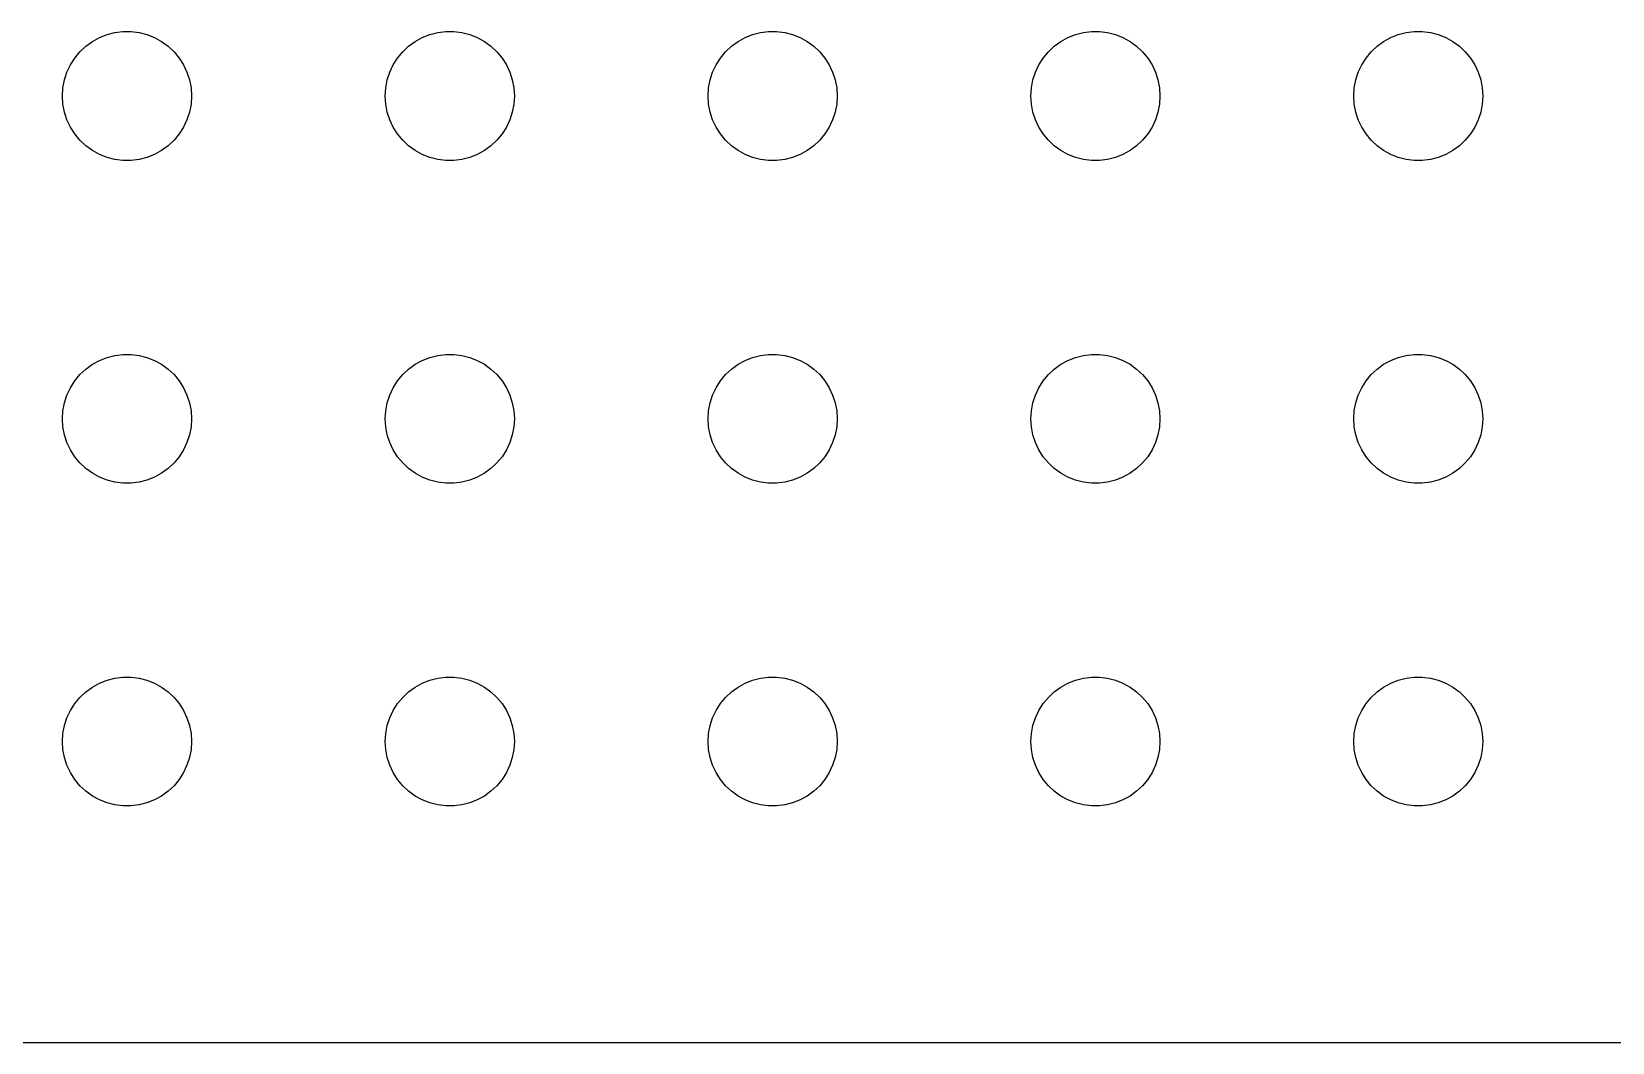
# Model space of a CAD drawing. Header units: metres. Extents: x -74 to 74, y -59 to 59.
# Drawn here: x -39.72 to -2.99, y -59.49 to -36 of the extents above; entities that cross this region are included whole.
import ezdxf

# ---------------------------------------------------------------- set-up
doc = ezdxf.new("R2010")
doc.units = ezdxf.units.M

msp = doc.modelspace()

# ---------------------------------------------------------------- linework, layer by layer
for p, q in [((-38.5934, -36.4732), (-38.4561, -36.3442)), ((-38.4561, -36.3442), (-38.3037, -36.2335)), ((-38.3037, -36.2335), (-38.1387, -36.1428)), ((-38.1387, -36.1428), (-37.9635, -36.0734)), ((-37.9635, -36.0734), (-37.7811, -36.0266)), ((-37.7811, -36.0266), (-37.5942, -36.003)), ((-37.5942, -36.003), (-37.4058, -36.003)), ((-37.4058, -36.003), (-37.2189, -36.0266)), ((-37.2189, -36.0266), (-37.0365, -36.0734)), ((-37.0365, -36.0734), (-36.8613, -36.1428)), ((-36.8613, -36.1428), (-36.6963, -36.2335)), ((-36.6963, -36.2335), (-36.5439, -36.3442)), ((-36.5439, -36.3442), (-36.4065, -36.4732)), ((-31.0934, -36.4732), (-30.9561, -36.3442)), ((-30.9561, -36.3442), (-30.8037, -36.2335)), ((-30.8037, -36.2335), (-30.6387, -36.1428)), ((-30.6387, -36.1428), (-30.4635, -36.0734)), ((-30.4635, -36.0734), (-30.2811, -36.0266)), ((-30.2811, -36.0266), (-30.0942, -36.003)), ((-30.0942, -36.003), (-29.9058, -36.003)), ((-29.9058, -36.003), (-29.7189, -36.0266)), ((-29.7189, -36.0266), (-29.5365, -36.0734)), ((-29.5365, -36.0734), (-29.3613, -36.1428)), ((-29.3613, -36.1428), (-29.1963, -36.2335)), ((-29.1963, -36.2335), (-29.0439, -36.3442)), ((-29.0439, -36.3442), (-28.9065, -36.4732)), ((-23.5934, -36.4732), (-23.4561, -36.3442)), ((-23.4561, -36.3442), (-23.3037, -36.2335)), ((-23.3037, -36.2335), (-23.1387, -36.1428)), ((-23.1387, -36.1428), (-22.9635, -36.0734)), ((-22.9635, -36.0734), (-22.7811, -36.0266)), ((-22.7811, -36.0266), (-22.5942, -36.003)), ((-22.5942, -36.003), (-22.4058, -36.003)), ((-22.4058, -36.003), (-22.2189, -36.0266)), ((-22.2189, -36.0266), (-22.0365, -36.0734)), ((-22.0365, -36.0734), (-21.8613, -36.1428)), ((-21.8613, -36.1428), (-21.6963, -36.2335)), ((-21.6963, -36.2335), (-21.5439, -36.3442)), ((-21.5439, -36.3442), (-21.4065, -36.4732)), ((-16.0934, -36.4732), (-15.9561, -36.3442)), ((-15.9561, -36.3442), (-15.8037, -36.2335)), ((-15.8037, -36.2335), (-15.6387, -36.1428)), ((-15.6387, -36.1428), (-15.4635, -36.0734)), ((-15.4635, -36.0734), (-15.2811, -36.0266)), ((-15.2811, -36.0266), (-15.0942, -36.003)), ((-15.0942, -36.003), (-14.9058, -36.003)), ((-14.9058, -36.003), (-14.7189, -36.0266)), ((-14.7189, -36.0266), (-14.5365, -36.0734)), ((-14.5365, -36.0734), (-14.3613, -36.1428)), ((-14.3613, -36.1428), (-14.1963, -36.2335)), ((-14.1963, -36.2335), (-14.0439, -36.3442)), ((-14.0439, -36.3442), (-13.9065, -36.4732)), ((-8.59344, -36.4732), (-8.45613, -36.3442)), ((-8.45613, -36.3442), (-8.30373, -36.2335)), ((-8.30373, -36.2335), (-8.13866, -36.1428)), ((-8.13866, -36.1428), (-7.96352, -36.0734)), ((-7.96352, -36.0734), (-7.78107, -36.0266)), ((-7.78107, -36.0266), (-7.59418, -36.003)), ((-7.59418, -36.003), (-7.40581, -36.003)), ((-7.40581, -36.003), (-7.21892, -36.0266)), ((-7.21892, -36.0266), (-7.03647, -36.0734)), ((-7.03647, -36.0734), (-6.86133, -36.1428)), ((-6.86133, -36.1428), (-6.69626, -36.2335)), ((-6.69626, -36.2335), (-6.54385, -36.3442)), ((-6.54385, -36.3442), (-6.40654, -36.4732)), ((-38.8145, -36.7774), (-38.7135, -36.6183)), ((-38.7135, -36.6183), (-38.5934, -36.4732)), ((-36.4065, -36.4732), (-36.2865, -36.6183)), ((-36.2865, -36.6183), (-36.1855, -36.7774)), ((-31.3145, -36.7774), (-31.2135, -36.6183)), ((-31.2135, -36.6183), (-31.0934, -36.4732)), ((-28.9065, -36.4732), (-28.7865, -36.6183)), ((-28.7865, -36.6183), (-28.6855, -36.7774)), ((-23.8145, -36.7774), (-23.7135, -36.6183)), ((-23.7135, -36.6183), (-23.5934, -36.4732)), ((-21.4065, -36.4732), (-21.2865, -36.6183)), ((-21.2865, -36.6183), (-21.1855, -36.7774)), ((-16.3145, -36.7774), (-16.2135, -36.6183)), ((-16.2135, -36.6183), (-16.0934, -36.4732)), ((-13.9065, -36.4732), (-13.7865, -36.6183)), ((-13.7865, -36.6183), (-13.6855, -36.7774)), ((-8.81445, -36.7774), (-8.71352, -36.6183)), ((-8.71352, -36.6183), (-8.59344, -36.4732)), ((-6.40654, -36.4732), (-6.28647, -36.6183)), ((-6.28647, -36.6183), (-6.18553, -36.7774)), ((-38.9529, -37.127), (-38.8947, -36.9478)), ((-38.8947, -36.9478), (-38.8145, -36.7774)), ((-36.1855, -36.7774), (-36.1053, -36.9478)), ((-36.1053, -36.9478), (-36.0471, -37.127)), ((-31.4529, -37.127), (-31.3947, -36.9478)), ((-31.3947, -36.9478), (-31.3145, -36.7774)), ((-28.6855, -36.7774), (-28.6053, -36.9478)), ((-28.6053, -36.9478), (-28.5471, -37.127)), ((-23.9529, -37.127), (-23.8947, -36.9478)), ((-23.8947, -36.9478), (-23.8145, -36.7774)), ((-21.1855, -36.7774), (-21.1053, -36.9478)), ((-21.1053, -36.9478), (-21.0471, -37.127)), ((-16.4529, -37.127), (-16.3947, -36.9478)), ((-16.3947, -36.9478), (-16.3145, -36.7774)), ((-13.6855, -36.7774), (-13.6053, -36.9478)), ((-13.6053, -36.9478), (-13.5471, -37.127)), ((-8.95287, -37.127), (-8.89465, -36.9478)), ((-8.89465, -36.9478), (-8.81445, -36.7774)), ((-6.18553, -36.7774), (-6.10533, -36.9478)), ((-6.10533, -36.9478), (-6.04712, -37.127)), ((-39, -37.5), (-38.9882, -37.312)), ((-38.9882, -37.312), (-38.9529, -37.127)), ((-36.0471, -37.127), (-36.0118, -37.312)), ((-36.0118, -37.312), (-36, -37.5)), ((-31.5, -37.5), (-31.4882, -37.312)), ((-31.4882, -37.312), (-31.4529, -37.127)), ((-28.5471, -37.127), (-28.5118, -37.312)), ((-28.5118, -37.312), (-28.5, -37.5)), ((-24, -37.5), (-23.9882, -37.312)), ((-23.9882, -37.312), (-23.9529, -37.127)), ((-21.0471, -37.127), (-21.0118, -37.312)), ((-21.0118, -37.312), (-21, -37.5)), ((-16.5, -37.5), (-16.4882, -37.312)), ((-16.4882, -37.312), (-16.4529, -37.127)), ((-13.5471, -37.127), (-13.5118, -37.312)), ((-13.5118, -37.312), (-13.5, -37.5)), ((-9, -37.5), (-8.98816, -37.312)), ((-8.98816, -37.312), (-8.95287, -37.127)), ((-6.04712, -37.127), (-6.01183, -37.312)), ((-6.01183, -37.312), (-6, -37.5)), ((-38.9882, -37.688), (-39, -37.5)), ((-38.9529, -37.873), (-38.9882, -37.688)), ((-36.0118, -37.688), (-36.0471, -37.873)), ((-36, -37.5), (-36.0118, -37.688)), ((-31.4882, -37.688), (-31.5, -37.5)), ((-31.4529, -37.873), (-31.4882, -37.688)), ((-28.5118, -37.688), (-28.5471, -37.873)), ((-28.5, -37.5), (-28.5118, -37.688)), ((-23.9882, -37.688), (-24, -37.5)), ((-23.9529, -37.873), (-23.9882, -37.688)), ((-21.0118, -37.688), (-21.0471, -37.873)), ((-21, -37.5), (-21.0118, -37.688)), ((-16.4882, -37.688), (-16.5, -37.5)), ((-16.4529, -37.873), (-16.4882, -37.688)), ((-13.5118, -37.688), (-13.5471, -37.873)), ((-13.5, -37.5), (-13.5118, -37.688)), ((-8.98816, -37.688), (-9, -37.5)), ((-8.95287, -37.873), (-8.98816, -37.688)), ((-6.01183, -37.688), (-6.04712, -37.873)), ((-6, -37.5), (-6.01183, -37.688)), ((-38.8947, -38.0522), (-38.9529, -37.873)), ((-38.8145, -38.2226), (-38.8947, -38.0522)), ((-36.1053, -38.0522), (-36.1855, -38.2226)), ((-36.0471, -37.873), (-36.1053, -38.0522)), ((-31.3947, -38.0522), (-31.4529, -37.873)), ((-31.3145, -38.2226), (-31.3947, -38.0522)), ((-28.6053, -38.0522), (-28.6855, -38.2226)), ((-28.5471, -37.873), (-28.6053, -38.0522)), ((-23.8947, -38.0522), (-23.9529, -37.873)), ((-23.8145, -38.2226), (-23.8947, -38.0522)), ((-21.1053, -38.0522), (-21.1855, -38.2226)), ((-21.0471, -37.873), (-21.1053, -38.0522)), ((-16.3947, -38.0522), (-16.4529, -37.873)), ((-16.3145, -38.2226), (-16.3947, -38.0522)), ((-13.6053, -38.0522), (-13.6855, -38.2226)), ((-13.5471, -37.873), (-13.6053, -38.0522)), ((-8.89465, -38.0522), (-8.95287, -37.873)), ((-8.81445, -38.2226), (-8.89465, -38.0522)), ((-6.10533, -38.0522), (-6.18553, -38.2226)), ((-6.04712, -37.873), (-6.10533, -38.0522)), ((-38.7135, -38.3817), (-38.8145, -38.2226)), ((-38.5934, -38.5268), (-38.7135, -38.3817)), ((-38.4561, -38.6558), (-38.5934, -38.5268)), ((-36.4065, -38.5268), (-36.5439, -38.6558)), ((-36.2865, -38.3817), (-36.4065, -38.5268)), ((-36.1855, -38.2226), (-36.2865, -38.3817)), ((-31.2135, -38.3817), (-31.3145, -38.2226)), ((-31.0934, -38.5268), (-31.2135, -38.3817)), ((-30.9561, -38.6558), (-31.0934, -38.5268)), ((-28.9065, -38.5268), (-29.0439, -38.6558)), ((-28.7865, -38.3817), (-28.9065, -38.5268)), ((-28.6855, -38.2226), (-28.7865, -38.3817)), ((-23.7135, -38.3817), (-23.8145, -38.2226)), ((-23.5934, -38.5268), (-23.7135, -38.3817)), ((-23.4561, -38.6558), (-23.5934, -38.5268)), ((-21.4065, -38.5268), (-21.5439, -38.6558)), ((-21.2865, -38.3817), (-21.4065, -38.5268)), ((-21.1855, -38.2226), (-21.2865, -38.3817)), ((-16.2135, -38.3817), (-16.3145, -38.2226)), ((-16.0934, -38.5268), (-16.2135, -38.3817)), ((-15.9561, -38.6558), (-16.0934, -38.5268)), ((-13.9065, -38.5268), (-14.0439, -38.6558)), ((-13.7865, -38.3817), (-13.9065, -38.5268)), ((-13.6855, -38.2226), (-13.7865, -38.3817)), ((-8.71352, -38.3817), (-8.81445, -38.2226)), ((-8.59344, -38.5268), (-8.71352, -38.3817)), ((-8.45613, -38.6558), (-8.59344, -38.5268)), ((-6.40654, -38.5268), (-6.54385, -38.6558)), ((-6.28647, -38.3817), (-6.40654, -38.5268)), ((-6.18553, -38.2226), (-6.28647, -38.3817)), ((-38.3037, -38.7665), (-38.4561, -38.6558)), ((-38.1387, -38.8572), (-38.3037, -38.7665)), ((-37.9635, -38.9266), (-38.1387, -38.8572)), ((-37.7811, -38.9734), (-37.9635, -38.9266)), ((-37.0365, -38.9266), (-37.2189, -38.9734)), ((-36.8613, -38.8572), (-37.0365, -38.9266)), ((-36.6963, -38.7665), (-36.8613, -38.8572)), ((-36.5439, -38.6558), (-36.6963, -38.7665)), ((-30.8037, -38.7665), (-30.9561, -38.6558)), ((-30.6387, -38.8572), (-30.8037, -38.7665)), ((-30.4635, -38.9266), (-30.6387, -38.8572)), ((-30.2811, -38.9734), (-30.4635, -38.9266)), ((-29.5365, -38.9266), (-29.7189, -38.9734)), ((-29.3613, -38.8572), (-29.5365, -38.9266)), ((-29.1963, -38.7665), (-29.3613, -38.8572)), ((-29.0439, -38.6558), (-29.1963, -38.7665)), ((-23.3037, -38.7665), (-23.4561, -38.6558)), ((-23.1387, -38.8572), (-23.3037, -38.7665)), ((-22.9635, -38.9266), (-23.1387, -38.8572)), ((-22.7811, -38.9734), (-22.9635, -38.9266)), ((-22.0365, -38.9266), (-22.2189, -38.9734)), ((-21.8613, -38.8572), (-22.0365, -38.9266)), ((-21.6963, -38.7665), (-21.8613, -38.8572)), ((-21.5439, -38.6558), (-21.6963, -38.7665)), ((-15.8037, -38.7665), (-15.9561, -38.6558)), ((-15.6387, -38.8572), (-15.8037, -38.7665)), ((-15.4635, -38.9266), (-15.6387, -38.8572)), ((-15.2811, -38.9734), (-15.4635, -38.9266)), ((-14.5365, -38.9266), (-14.7189, -38.9734)), ((-14.3613, -38.8572), (-14.5365, -38.9266)), ((-14.1963, -38.7665), (-14.3613, -38.8572)), ((-14.0439, -38.6558), (-14.1963, -38.7665)), ((-8.30373, -38.7665), (-8.45613, -38.6558)), ((-8.13866, -38.8572), (-8.30373, -38.7665)), ((-7.96352, -38.9266), (-8.13866, -38.8572)), ((-7.78107, -38.9734), (-7.96352, -38.9266)), ((-7.03647, -38.9266), (-7.21892, -38.9734)), ((-6.86133, -38.8572), (-7.03647, -38.9266)), ((-6.69626, -38.7665), (-6.86133, -38.8572)), ((-6.54385, -38.6558), (-6.69626, -38.7665)), ((-37.5942, -38.997), (-37.7811, -38.9734)), ((-37.4058, -38.997), (-37.5942, -38.997)), ((-37.2189, -38.9734), (-37.4058, -38.997)), ((-30.0942, -38.997), (-30.2811, -38.9734)), ((-29.9058, -38.997), (-30.0942, -38.997)), ((-29.7189, -38.9734), (-29.9058, -38.997)), ((-22.5942, -38.997), (-22.7811, -38.9734)), ((-22.4058, -38.997), (-22.5942, -38.997)), ((-22.2189, -38.9734), (-22.4058, -38.997)), ((-15.0942, -38.997), (-15.2811, -38.9734)), ((-14.9058, -38.997), (-15.0942, -38.997)), ((-14.7189, -38.9734), (-14.9058, -38.997)), ((-7.59418, -38.997), (-7.78107, -38.9734)), ((-7.40581, -38.997), (-7.59418, -38.997)), ((-7.21892, -38.9734), (-7.40581, -38.997)), ((-38.3037, -43.7335), (-38.1387, -43.6428)), ((-38.1387, -43.6428), (-37.9635, -43.5734)), ((-37.9635, -43.5734), (-37.7811, -43.5266)), ((-37.7811, -43.5266), (-37.5942, -43.503)), ((-37.5942, -43.503), (-37.4058, -43.503)), ((-37.4058, -43.503), (-37.2189, -43.5266)), ((-37.2189, -43.5266), (-37.0365, -43.5734)), ((-37.0365, -43.5734), (-36.8613, -43.6428)), ((-36.8613, -43.6428), (-36.6963, -43.7335)), ((-30.8037, -43.7335), (-30.6387, -43.6428)), ((-30.6387, -43.6428), (-30.4635, -43.5734)), ((-30.4635, -43.5734), (-30.2811, -43.5266)), ((-30.2811, -43.5266), (-30.0942, -43.503)), ((-30.0942, -43.503), (-29.9058, -43.503)), ((-29.9058, -43.503), (-29.7189, -43.5266)), ((-29.7189, -43.5266), (-29.5365, -43.5734)), ((-29.5365, -43.5734), (-29.3613, -43.6428)), ((-29.3613, -43.6428), (-29.1963, -43.7335)), ((-23.3037, -43.7335), (-23.1387, -43.6428)), ((-23.1387, -43.6428), (-22.9635, -43.5734)), ((-22.9635, -43.5734), (-22.7811, -43.5266)), ((-22.7811, -43.5266), (-22.5942, -43.503)), ((-22.5942, -43.503), (-22.4058, -43.503)), ((-22.4058, -43.503), (-22.2189, -43.5266)), ((-22.2189, -43.5266), (-22.0365, -43.5734)), ((-22.0365, -43.5734), (-21.8613, -43.6428)), ((-21.8613, -43.6428), (-21.6963, -43.7335)), ((-15.8037, -43.7335), (-15.6387, -43.6428)), ((-15.6387, -43.6428), (-15.4635, -43.5734)), ((-15.4635, -43.5734), (-15.2811, -43.5266)), ((-15.2811, -43.5266), (-15.0942, -43.503)), ((-15.0942, -43.503), (-14.9058, -43.503)), ((-14.9058, -43.503), (-14.7189, -43.5266)), ((-14.7189, -43.5266), (-14.5365, -43.5734)), ((-14.5365, -43.5734), (-14.3613, -43.6428)), ((-14.3613, -43.6428), (-14.1963, -43.7335)), ((-8.30373, -43.7335), (-8.13866, -43.6428)), ((-8.13866, -43.6428), (-7.96352, -43.5734)), ((-7.96352, -43.5734), (-7.78107, -43.5266)), ((-7.78107, -43.5266), (-7.59418, -43.503)), ((-7.59418, -43.503), (-7.40581, -43.503)), ((-7.40581, -43.503), (-7.21892, -43.5266)), ((-7.21892, -43.5266), (-7.03647, -43.5734)), ((-7.03647, -43.5734), (-6.86133, -43.6428)), ((-6.86133, -43.6428), (-6.69626, -43.7335)), ((-38.7135, -44.1183), (-38.5934, -43.9732)), ((-38.5934, -43.9732), (-38.4561, -43.8442)), ((-38.4561, -43.8442), (-38.3037, -43.7335)), ((-36.6963, -43.7335), (-36.5439, -43.8442)), ((-36.5439, -43.8442), (-36.4065, -43.9732)), ((-36.4065, -43.9732), (-36.2865, -44.1183)), ((-31.2135, -44.1183), (-31.0934, -43.9732)), ((-31.0934, -43.9732), (-30.9561, -43.8442)), ((-30.9561, -43.8442), (-30.8037, -43.7335)), ((-29.1963, -43.7335), (-29.0439, -43.8442)), ((-29.0439, -43.8442), (-28.9065, -43.9732)), ((-28.9065, -43.9732), (-28.7865, -44.1183)), ((-23.7135, -44.1183), (-23.5934, -43.9732)), ((-23.5934, -43.9732), (-23.4561, -43.8442)), ((-23.4561, -43.8442), (-23.3037, -43.7335)), ((-21.6963, -43.7335), (-21.5439, -43.8442)), ((-21.5439, -43.8442), (-21.4065, -43.9732)), ((-21.4065, -43.9732), (-21.2865, -44.1183)), ((-16.2135, -44.1183), (-16.0934, -43.9732)), ((-16.0934, -43.9732), (-15.9561, -43.8442)), ((-15.9561, -43.8442), (-15.8037, -43.7335)), ((-14.1963, -43.7335), (-14.0439, -43.8442)), ((-14.0439, -43.8442), (-13.9065, -43.9732)), ((-13.9065, -43.9732), (-13.7865, -44.1183)), ((-8.71352, -44.1183), (-8.59344, -43.9732)), ((-8.59344, -43.9732), (-8.45613, -43.8442)), ((-8.45613, -43.8442), (-8.30373, -43.7335)), ((-6.69626, -43.7335), (-6.54385, -43.8442)), ((-6.54385, -43.8442), (-6.40654, -43.9732)), ((-6.40654, -43.9732), (-6.28647, -44.1183)), ((-38.8947, -44.4478), (-38.8145, -44.2774)), ((-38.8145, -44.2774), (-38.7135, -44.1183)), ((-36.2865, -44.1183), (-36.1855, -44.2774)), ((-36.1855, -44.2774), (-36.1053, -44.4478)), ((-31.3947, -44.4478), (-31.3145, -44.2774)), ((-31.3145, -44.2774), (-31.2135, -44.1183)), ((-28.7865, -44.1183), (-28.6855, -44.2774)), ((-28.6855, -44.2774), (-28.6053, -44.4478)), ((-23.8947, -44.4478), (-23.8145, -44.2774)), ((-23.8145, -44.2774), (-23.7135, -44.1183)), ((-21.2865, -44.1183), (-21.1855, -44.2774)), ((-21.1855, -44.2774), (-21.1053, -44.4478)), ((-16.3947, -44.4478), (-16.3145, -44.2774)), ((-16.3145, -44.2774), (-16.2135, -44.1183)), ((-13.7865, -44.1183), (-13.6855, -44.2774)), ((-13.6855, -44.2774), (-13.6053, -44.4478)), ((-8.89465, -44.4478), (-8.81445, -44.2774)), ((-8.81445, -44.2774), (-8.71352, -44.1183)), ((-6.28647, -44.1183), (-6.18553, -44.2774)), ((-6.18553, -44.2774), (-6.10533, -44.4478)), ((-38.9882, -44.812), (-38.9529, -44.627)), ((-38.9529, -44.627), (-38.8947, -44.4478)), ((-36.1053, -44.4478), (-36.0471, -44.627)), ((-36.0471, -44.627), (-36.0118, -44.812)), ((-31.4882, -44.812), (-31.4529, -44.627)), ((-31.4529, -44.627), (-31.3947, -44.4478)), ((-28.6053, -44.4478), (-28.5471, -44.627)), ((-28.5471, -44.627), (-28.5118, -44.812)), ((-23.9882, -44.812), (-23.9529, -44.627)), ((-23.9529, -44.627), (-23.8947, -44.4478)), ((-21.1053, -44.4478), (-21.0471, -44.627)), ((-21.0471, -44.627), (-21.0118, -44.812)), ((-16.4882, -44.812), (-16.4529, -44.627)), ((-16.4529, -44.627), (-16.3947, -44.4478)), ((-13.6053, -44.4478), (-13.5471, -44.627)), ((-13.5471, -44.627), (-13.5118, -44.812)), ((-8.98816, -44.812), (-8.95287, -44.627)), ((-8.95287, -44.627), (-8.89465, -44.4478)), ((-6.10533, -44.4478), (-6.04712, -44.627)), ((-6.04712, -44.627), (-6.01183, -44.812)), ((-39, -45), (-38.9882, -44.812)), ((-38.9882, -45.188), (-39, -45)), ((-36.0118, -44.812), (-36, -45)), ((-36, -45), (-36.0118, -45.188)), ((-31.5, -45), (-31.4882, -44.812)), ((-31.4882, -45.188), (-31.5, -45)), ((-28.5118, -44.812), (-28.5, -45)), ((-28.5, -45), (-28.5118, -45.188)), ((-24, -45), (-23.9882, -44.812)), ((-23.9882, -45.188), (-24, -45)), ((-21.0118, -44.812), (-21, -45)), ((-21, -45), (-21.0118, -45.188)), ((-16.5, -45), (-16.4882, -44.812)), ((-16.4882, -45.188), (-16.5, -45)), ((-13.5118, -44.812), (-13.5, -45)), ((-13.5, -45), (-13.5118, -45.188)), ((-9, -45), (-8.98816, -44.812)), ((-8.98816, -45.188), (-9, -45)), ((-6.01183, -44.812), (-6, -45)), ((-6, -45), (-6.01183, -45.188)), ((-38.9529, -45.373), (-38.9882, -45.188)), ((-38.8947, -45.5522), (-38.9529, -45.373)), ((-36.0471, -45.373), (-36.1053, -45.5522)), ((-36.0118, -45.188), (-36.0471, -45.373)), ((-31.4529, -45.373), (-31.4882, -45.188)), ((-31.3947, -45.5522), (-31.4529, -45.373)), ((-28.5471, -45.373), (-28.6053, -45.5522)), ((-28.5118, -45.188), (-28.5471, -45.373)), ((-23.9529, -45.373), (-23.9882, -45.188)), ((-23.8947, -45.5522), (-23.9529, -45.373)), ((-21.0471, -45.373), (-21.1053, -45.5522)), ((-21.0118, -45.188), (-21.0471, -45.373)), ((-16.4529, -45.373), (-16.4882, -45.188)), ((-16.3947, -45.5522), (-16.4529, -45.373)), ((-13.5471, -45.373), (-13.6053, -45.5522)), ((-13.5118, -45.188), (-13.5471, -45.373)), ((-8.95287, -45.373), (-8.98816, -45.188)), ((-8.89465, -45.5522), (-8.95287, -45.373)), ((-6.04712, -45.373), (-6.10533, -45.5522)), ((-6.01183, -45.188), (-6.04712, -45.373)), ((-38.8145, -45.7226), (-38.8947, -45.5522)), ((-38.7135, -45.8817), (-38.8145, -45.7226)), ((-38.5934, -46.0268), (-38.7135, -45.8817)), ((-36.2865, -45.8817), (-36.4065, -46.0268)), ((-36.1855, -45.7226), (-36.2865, -45.8817)), ((-36.1053, -45.5522), (-36.1855, -45.7226)), ((-31.3145, -45.7226), (-31.3947, -45.5522)), ((-31.2135, -45.8817), (-31.3145, -45.7226)), ((-31.0934, -46.0268), (-31.2135, -45.8817)), ((-28.7865, -45.8817), (-28.9065, -46.0268)), ((-28.6855, -45.7226), (-28.7865, -45.8817)), ((-28.6053, -45.5522), (-28.6855, -45.7226)), ((-23.8145, -45.7226), (-23.8947, -45.5522)), ((-23.7135, -45.8817), (-23.8145, -45.7226)), ((-23.5934, -46.0268), (-23.7135, -45.8817)), ((-21.2865, -45.8817), (-21.4065, -46.0268)), ((-21.1855, -45.7226), (-21.2865, -45.8817)), ((-21.1053, -45.5522), (-21.1855, -45.7226)), ((-16.3145, -45.7226), (-16.3947, -45.5522)), ((-16.2135, -45.8817), (-16.3145, -45.7226)), ((-16.0934, -46.0268), (-16.2135, -45.8817)), ((-13.7865, -45.8817), (-13.9065, -46.0268)), ((-13.6855, -45.7226), (-13.7865, -45.8817)), ((-13.6053, -45.5522), (-13.6855, -45.7226)), ((-8.81445, -45.7226), (-8.89465, -45.5522)), ((-8.71352, -45.8817), (-8.81445, -45.7226)), ((-8.59344, -46.0268), (-8.71352, -45.8817)), ((-6.28647, -45.8817), (-6.40654, -46.0268)), ((-6.18553, -45.7226), (-6.28647, -45.8817)), ((-6.10533, -45.5522), (-6.18553, -45.7226)), ((-38.4561, -46.1558), (-38.5934, -46.0268)), ((-38.3037, -46.2665), (-38.4561, -46.1558)), ((-38.1387, -46.3572), (-38.3037, -46.2665)), ((-36.6963, -46.2665), (-36.8613, -46.3572)), ((-36.5439, -46.1558), (-36.6963, -46.2665)), ((-36.4065, -46.0268), (-36.5439, -46.1558)), ((-30.9561, -46.1558), (-31.0934, -46.0268)), ((-30.8037, -46.2665), (-30.9561, -46.1558)), ((-30.6387, -46.3572), (-30.8037, -46.2665)), ((-29.1963, -46.2665), (-29.3613, -46.3572)), ((-29.0439, -46.1558), (-29.1963, -46.2665)), ((-28.9065, -46.0268), (-29.0439, -46.1558)), ((-23.4561, -46.1558), (-23.5934, -46.0268)), ((-23.3037, -46.2665), (-23.4561, -46.1558)), ((-23.1387, -46.3572), (-23.3037, -46.2665)), ((-21.6963, -46.2665), (-21.8613, -46.3572)), ((-21.5439, -46.1558), (-21.6963, -46.2665)), ((-21.4065, -46.0268), (-21.5439, -46.1558)), ((-15.9561, -46.1558), (-16.0934, -46.0268)), ((-15.8037, -46.2665), (-15.9561, -46.1558)), ((-15.6387, -46.3572), (-15.8037, -46.2665)), ((-14.1963, -46.2665), (-14.3613, -46.3572)), ((-14.0439, -46.1558), (-14.1963, -46.2665)), ((-13.9065, -46.0268), (-14.0439, -46.1558)), ((-8.45613, -46.1558), (-8.59344, -46.0268)), ((-8.30373, -46.2665), (-8.45613, -46.1558)), ((-8.13866, -46.3572), (-8.30373, -46.2665)), ((-6.69626, -46.2665), (-6.86133, -46.3572)), ((-6.54385, -46.1558), (-6.69626, -46.2665)), ((-6.40654, -46.0268), (-6.54385, -46.1558)), ((-37.9635, -46.4266), (-38.1387, -46.3572)), ((-37.7811, -46.4734), (-37.9635, -46.4266)), ((-37.5942, -46.497), (-37.7811, -46.4734)), ((-37.4058, -46.497), (-37.5942, -46.497)), ((-37.2189, -46.4734), (-37.4058, -46.497)), ((-37.0365, -46.4266), (-37.2189, -46.4734)), ((-36.8613, -46.3572), (-37.0365, -46.4266)), ((-30.4635, -46.4266), (-30.6387, -46.3572)), ((-30.2811, -46.4734), (-30.4635, -46.4266)), ((-30.0942, -46.497), (-30.2811, -46.4734)), ((-29.9058, -46.497), (-30.0942, -46.497)), ((-29.7189, -46.4734), (-29.9058, -46.497)), ((-29.5365, -46.4266), (-29.7189, -46.4734)), ((-29.3613, -46.3572), (-29.5365, -46.4266)), ((-22.9635, -46.4266), (-23.1387, -46.3572)), ((-22.7811, -46.4734), (-22.9635, -46.4266)), ((-22.5942, -46.497), (-22.7811, -46.4734)), ((-22.4058, -46.497), (-22.5942, -46.497)), ((-22.2189, -46.4734), (-22.4058, -46.497)), ((-22.0365, -46.4266), (-22.2189, -46.4734)), ((-21.8613, -46.3572), (-22.0365, -46.4266)), ((-15.4635, -46.4266), (-15.6387, -46.3572)), ((-15.2811, -46.4734), (-15.4635, -46.4266)), ((-15.0942, -46.497), (-15.2811, -46.4734)), ((-14.9058, -46.497), (-15.0942, -46.497)), ((-14.7189, -46.4734), (-14.9058, -46.497)), ((-14.5365, -46.4266), (-14.7189, -46.4734)), ((-14.3613, -46.3572), (-14.5365, -46.4266)), ((-7.96352, -46.4266), (-8.13866, -46.3572)), ((-7.78107, -46.4734), (-7.96352, -46.4266)), ((-7.59418, -46.497), (-7.78107, -46.4734)), ((-7.40581, -46.497), (-7.59418, -46.497)), ((-7.21892, -46.4734), (-7.40581, -46.497)), ((-7.03647, -46.4266), (-7.21892, -46.4734)), ((-6.86133, -46.3572), (-7.03647, -46.4266)), ((-37.9635, -51.0734), (-37.7811, -51.0266)), ((-37.7811, -51.0266), (-37.5942, -51.003)), ((-37.5942, -51.003), (-37.4058, -51.003)), ((-37.4058, -51.003), (-37.2189, -51.0266)), ((-37.2189, -51.0266), (-37.0365, -51.0734)), ((-30.4635, -51.0734), (-30.2811, -51.0266)), ((-30.2811, -51.0266), (-30.0942, -51.003)), ((-30.0942, -51.003), (-29.9058, -51.003)), ((-29.9058, -51.003), (-29.7189, -51.0266)), ((-29.7189, -51.0266), (-29.5365, -51.0734)), ((-22.9635, -51.0734), (-22.7811, -51.0266)), ((-22.7811, -51.0266), (-22.5942, -51.003)), ((-22.5942, -51.003), (-22.4058, -51.003)), ((-22.4058, -51.003), (-22.2189, -51.0266)), ((-22.2189, -51.0266), (-22.0365, -51.0734)), ((-15.4635, -51.0734), (-15.2811, -51.0266)), ((-15.2811, -51.0266), (-15.0942, -51.003)), ((-15.0942, -51.003), (-14.9058, -51.003)), ((-14.9058, -51.003), (-14.7189, -51.0266)), ((-14.7189, -51.0266), (-14.5365, -51.0734)), ((-7.96352, -51.0734), (-7.78107, -51.0266)), ((-7.78107, -51.0266), (-7.59418, -51.003)), ((-7.59418, -51.003), (-7.40581, -51.003)), ((-7.40581, -51.003), (-7.21892, -51.0266)), ((-7.21892, -51.0266), (-7.03647, -51.0734)), ((-38.5934, -51.4732), (-38.4561, -51.3442)), ((-38.4561, -51.3442), (-38.3037, -51.2335)), ((-38.3037, -51.2335), (-38.1387, -51.1428)), ((-38.1387, -51.1428), (-37.9635, -51.0734)), ((-37.0365, -51.0734), (-36.8613, -51.1428)), ((-36.8613, -51.1428), (-36.6963, -51.2335)), ((-36.6963, -51.2335), (-36.5439, -51.3442)), ((-36.5439, -51.3442), (-36.4065, -51.4732)), ((-31.0934, -51.4732), (-30.9561, -51.3442)), ((-30.9561, -51.3442), (-30.8037, -51.2335)), ((-30.8037, -51.2335), (-30.6387, -51.1428)), ((-30.6387, -51.1428), (-30.4635, -51.0734)), ((-29.5365, -51.0734), (-29.3613, -51.1428)), ((-29.3613, -51.1428), (-29.1963, -51.2335)), ((-29.1963, -51.2335), (-29.0439, -51.3442)), ((-29.0439, -51.3442), (-28.9065, -51.4732)), ((-23.5934, -51.4732), (-23.4561, -51.3442)), ((-23.4561, -51.3442), (-23.3037, -51.2335)), ((-23.3037, -51.2335), (-23.1387, -51.1428)), ((-23.1387, -51.1428), (-22.9635, -51.0734)), ((-22.0365, -51.0734), (-21.8613, -51.1428)), ((-21.8613, -51.1428), (-21.6963, -51.2335)), ((-21.6963, -51.2335), (-21.5439, -51.3442)), ((-21.5439, -51.3442), (-21.4065, -51.4732)), ((-16.0934, -51.4732), (-15.9561, -51.3442)), ((-15.9561, -51.3442), (-15.8037, -51.2335)), ((-15.8037, -51.2335), (-15.6387, -51.1428)), ((-15.6387, -51.1428), (-15.4635, -51.0734)), ((-14.5365, -51.0734), (-14.3613, -51.1428)), ((-14.3613, -51.1428), (-14.1963, -51.2335)), ((-14.1963, -51.2335), (-14.0439, -51.3442)), ((-14.0439, -51.3442), (-13.9065, -51.4732)), ((-8.59344, -51.4732), (-8.45613, -51.3442)), ((-8.45613, -51.3442), (-8.30373, -51.2335)), ((-8.30373, -51.2335), (-8.13866, -51.1428)), ((-8.13866, -51.1428), (-7.96352, -51.0734)), ((-7.03647, -51.0734), (-6.86133, -51.1428)), ((-6.86133, -51.1428), (-6.69626, -51.2335)), ((-6.69626, -51.2335), (-6.54385, -51.3442)), ((-6.54385, -51.3442), (-6.40654, -51.4732)), ((-38.8947, -51.9478), (-38.8145, -51.7774)), ((-38.8145, -51.7774), (-38.7135, -51.6183)), ((-38.7135, -51.6183), (-38.5934, -51.4732)), ((-36.4065, -51.4732), (-36.2865, -51.6183)), ((-36.2865, -51.6183), (-36.1855, -51.7774)), ((-36.1855, -51.7774), (-36.1053, -51.9478)), ((-31.3947, -51.9478), (-31.3145, -51.7774)), ((-31.3145, -51.7774), (-31.2135, -51.6183)), ((-31.2135, -51.6183), (-31.0934, -51.4732)), ((-28.9065, -51.4732), (-28.7865, -51.6183)), ((-28.7865, -51.6183), (-28.6855, -51.7774)), ((-28.6855, -51.7774), (-28.6053, -51.9478)), ((-23.8947, -51.9478), (-23.8145, -51.7774)), ((-23.8145, -51.7774), (-23.7135, -51.6183)), ((-23.7135, -51.6183), (-23.5934, -51.4732)), ((-21.4065, -51.4732), (-21.2865, -51.6183)), ((-21.2865, -51.6183), (-21.1855, -51.7774)), ((-21.1855, -51.7774), (-21.1053, -51.9478)), ((-16.3947, -51.9478), (-16.3145, -51.7774)), ((-16.3145, -51.7774), (-16.2135, -51.6183)), ((-16.2135, -51.6183), (-16.0934, -51.4732)), ((-13.9065, -51.4732), (-13.7865, -51.6183)), ((-13.7865, -51.6183), (-13.6855, -51.7774)), ((-13.6855, -51.7774), (-13.6053, -51.9478)), ((-8.89465, -51.9478), (-8.81445, -51.7774)), ((-8.81445, -51.7774), (-8.71352, -51.6183)), ((-8.71352, -51.6183), (-8.59344, -51.4732)), ((-6.40654, -51.4732), (-6.28647, -51.6183)), ((-6.28647, -51.6183), (-6.18553, -51.7774)), ((-6.18553, -51.7774), (-6.10533, -51.9478)), ((-38.9882, -52.312), (-38.9529, -52.127)), ((-38.9529, -52.127), (-38.8947, -51.9478)), ((-36.1053, -51.9478), (-36.0471, -52.127)), ((-36.0471, -52.127), (-36.0118, -52.312)), ((-31.4882, -52.312), (-31.4529, -52.127)), ((-31.4529, -52.127), (-31.3947, -51.9478)), ((-28.6053, -51.9478), (-28.5471, -52.127)), ((-28.5471, -52.127), (-28.5118, -52.312)), ((-23.9882, -52.312), (-23.9529, -52.127)), ((-23.9529, -52.127), (-23.8947, -51.9478)), ((-21.1053, -51.9478), (-21.0471, -52.127)), ((-21.0471, -52.127), (-21.0118, -52.312)), ((-16.4882, -52.312), (-16.4529, -52.127)), ((-16.4529, -52.127), (-16.3947, -51.9478)), ((-13.6053, -51.9478), (-13.5471, -52.127)), ((-13.5471, -52.127), (-13.5118, -52.312)), ((-8.98816, -52.312), (-8.95287, -52.127)), ((-8.95287, -52.127), (-8.89465, -51.9478)), ((-6.10533, -51.9478), (-6.04712, -52.127)), ((-6.04712, -52.127), (-6.01183, -52.312)), ((-39, -52.5), (-38.9882, -52.312)), ((-38.9882, -52.688), (-39, -52.5)), ((-36.0118, -52.312), (-36, -52.5)), ((-36, -52.5), (-36.0118, -52.688)), ((-31.5, -52.5), (-31.4882, -52.312)), ((-31.4882, -52.688), (-31.5, -52.5)), ((-28.5118, -52.312), (-28.5, -52.5)), ((-28.5, -52.5), (-28.5118, -52.688)), ((-24, -52.5), (-23.9882, -52.312)), ((-23.9882, -52.688), (-24, -52.5)), ((-21.0118, -52.312), (-21, -52.5)), ((-21, -52.5), (-21.0118, -52.688)), ((-16.5, -52.5), (-16.4882, -52.312)), ((-16.4882, -52.688), (-16.5, -52.5)), ((-13.5118, -52.312), (-13.5, -52.5)), ((-13.5, -52.5), (-13.5118, -52.688)), ((-9, -52.5), (-8.98816, -52.312)), ((-8.98816, -52.688), (-9, -52.5)), ((-6.01183, -52.312), (-6, -52.5)), ((-6, -52.5), (-6.01183, -52.688)), ((-38.9529, -52.873), (-38.9882, -52.688)), ((-38.8947, -53.0522), (-38.9529, -52.873)), ((-36.0471, -52.873), (-36.1053, -53.0522)), ((-36.0118, -52.688), (-36.0471, -52.873)), ((-31.4529, -52.873), (-31.4882, -52.688)), ((-31.3947, -53.0522), (-31.4529, -52.873)), ((-28.5471, -52.873), (-28.6053, -53.0522)), ((-28.5118, -52.688), (-28.5471, -52.873)), ((-23.9529, -52.873), (-23.9882, -52.688)), ((-23.8947, -53.0522), (-23.9529, -52.873)), ((-21.0471, -52.873), (-21.1053, -53.0522)), ((-21.0118, -52.688), (-21.0471, -52.873)), ((-16.4529, -52.873), (-16.4882, -52.688)), ((-16.3947, -53.0522), (-16.4529, -52.873)), ((-13.5471, -52.873), (-13.6053, -53.0522)), ((-13.5118, -52.688), (-13.5471, -52.873)), ((-8.95287, -52.873), (-8.98816, -52.688)), ((-8.89465, -53.0522), (-8.95287, -52.873)), ((-6.04712, -52.873), (-6.10533, -53.0522)), ((-6.01183, -52.688), (-6.04712, -52.873)), ((-38.8145, -53.2226), (-38.8947, -53.0522)), ((-38.7135, -53.3817), (-38.8145, -53.2226)), ((-36.1855, -53.2226), (-36.2865, -53.3817)), ((-36.1053, -53.0522), (-36.1855, -53.2226)), ((-31.3145, -53.2226), (-31.3947, -53.0522)), ((-31.2135, -53.3817), (-31.3145, -53.2226)), ((-28.6855, -53.2226), (-28.7865, -53.3817)), ((-28.6053, -53.0522), (-28.6855, -53.2226)), ((-23.8145, -53.2226), (-23.8947, -53.0522)), ((-23.7135, -53.3817), (-23.8145, -53.2226)), ((-21.1855, -53.2226), (-21.2865, -53.3817)), ((-21.1053, -53.0522), (-21.1855, -53.2226)), ((-16.3145, -53.2226), (-16.3947, -53.0522)), ((-16.2135, -53.3817), (-16.3145, -53.2226)), ((-13.6855, -53.2226), (-13.7865, -53.3817)), ((-13.6053, -53.0522), (-13.6855, -53.2226)), ((-8.81445, -53.2226), (-8.89465, -53.0522)), ((-8.71352, -53.3817), (-8.81445, -53.2226)), ((-6.18553, -53.2226), (-6.28647, -53.3817)), ((-6.10533, -53.0522), (-6.18553, -53.2226)), ((-38.5934, -53.5268), (-38.7135, -53.3817)), ((-38.4561, -53.6558), (-38.5934, -53.5268)), ((-36.4065, -53.5268), (-36.5439, -53.6558)), ((-36.2865, -53.3817), (-36.4065, -53.5268)), ((-31.0934, -53.5268), (-31.2135, -53.3817)), ((-30.9561, -53.6558), (-31.0934, -53.5268)), ((-28.9065, -53.5268), (-29.0439, -53.6558)), ((-28.7865, -53.3817), (-28.9065, -53.5268)), ((-23.5934, -53.5268), (-23.7135, -53.3817)), ((-23.4561, -53.6558), (-23.5934, -53.5268)), ((-21.4065, -53.5268), (-21.5439, -53.6558)), ((-21.2865, -53.3817), (-21.4065, -53.5268)), ((-16.0934, -53.5268), (-16.2135, -53.3817)), ((-15.9561, -53.6558), (-16.0934, -53.5268)), ((-13.9065, -53.5268), (-14.0439, -53.6558)), ((-13.7865, -53.3817), (-13.9065, -53.5268)), ((-8.59344, -53.5268), (-8.71352, -53.3817)), ((-8.45613, -53.6558), (-8.59344, -53.5268)), ((-6.40654, -53.5268), (-6.54385, -53.6558)), ((-6.28647, -53.3817), (-6.40654, -53.5268)), ((-38.3037, -53.7665), (-38.4561, -53.6558)), ((-38.1387, -53.8572), (-38.3037, -53.7665)), ((-37.9635, -53.9266), (-38.1387, -53.8572)), ((-37.7811, -53.9734), (-37.9635, -53.9266)), ((-37.5942, -53.997), (-37.7811, -53.9734)), ((-37.2189, -53.9734), (-37.4058, -53.997)), ((-37.0365, -53.9266), (-37.2189, -53.9734)), ((-36.8613, -53.8572), (-37.0365, -53.9266)), ((-36.6963, -53.7665), (-36.8613, -53.8572)), ((-36.5439, -53.6558), (-36.6963, -53.7665)), ((-30.8037, -53.7665), (-30.9561, -53.6558)), ((-30.6387, -53.8572), (-30.8037, -53.7665)), ((-30.4635, -53.9266), (-30.6387, -53.8572)), ((-30.2811, -53.9734), (-30.4635, -53.9266)), ((-30.0942, -53.997), (-30.2811, -53.9734)), ((-29.7189, -53.9734), (-29.9058, -53.997)), ((-29.5365, -53.9266), (-29.7189, -53.9734)), ((-29.3613, -53.8572), (-29.5365, -53.9266)), ((-29.1963, -53.7665), (-29.3613, -53.8572)), ((-29.0439, -53.6558), (-29.1963, -53.7665)), ((-23.3037, -53.7665), (-23.4561, -53.6558)), ((-23.1387, -53.8572), (-23.3037, -53.7665)), ((-22.9635, -53.9266), (-23.1387, -53.8572)), ((-22.7811, -53.9734), (-22.9635, -53.9266)), ((-22.5942, -53.997), (-22.7811, -53.9734)), ((-22.2189, -53.9734), (-22.4058, -53.997)), ((-22.0365, -53.9266), (-22.2189, -53.9734)), ((-21.8613, -53.8572), (-22.0365, -53.9266)), ((-21.6963, -53.7665), (-21.8613, -53.8572)), ((-21.5439, -53.6558), (-21.6963, -53.7665)), ((-15.8037, -53.7665), (-15.9561, -53.6558)), ((-15.6387, -53.8572), (-15.8037, -53.7665)), ((-15.4635, -53.9266), (-15.6387, -53.8572)), ((-15.2811, -53.9734), (-15.4635, -53.9266)), ((-15.0942, -53.997), (-15.2811, -53.9734)), ((-14.7189, -53.9734), (-14.9058, -53.997)), ((-14.5365, -53.9266), (-14.7189, -53.9734)), ((-14.3613, -53.8572), (-14.5365, -53.9266)), ((-14.1963, -53.7665), (-14.3613, -53.8572)), ((-14.0439, -53.6558), (-14.1963, -53.7665)), ((-8.30373, -53.7665), (-8.45613, -53.6558)), ((-8.13866, -53.8572), (-8.30373, -53.7665)), ((-7.96352, -53.9266), (-8.13866, -53.8572)), ((-7.78107, -53.9734), (-7.96352, -53.9266)), ((-7.59418, -53.997), (-7.78107, -53.9734)), ((-7.21892, -53.9734), (-7.40581, -53.997)), ((-7.03647, -53.9266), (-7.21892, -53.9734)), ((-6.86133, -53.8572), (-7.03647, -53.9266)), ((-6.69626, -53.7665), (-6.86133, -53.8572)), ((-6.54385, -53.6558), (-6.69626, -53.7665)), ((-37.4058, -53.997), (-37.5942, -53.997)), ((-29.9058, -53.997), (-30.0942, -53.997)), ((-22.4058, -53.997), (-22.5942, -53.997)), ((-14.9058, -53.997), (-15.0942, -53.997)), ((-7.40581, -53.997), (-7.59418, -53.997)), ((-69.8139, -59.4901), (69.8139, -59.4901))]:
    msp.add_line(p, q)

doc.saveas('drawing.dxf')
